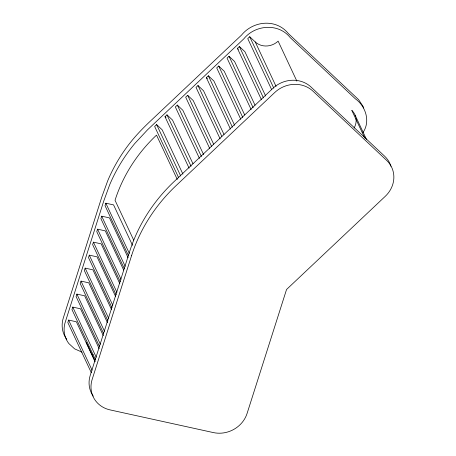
<?xml version="1.0" encoding="UTF-8"?>
<svg xmlns="http://www.w3.org/2000/svg" width="456" height="456" viewBox="0 0 456 456"><rect width="100%" height="100%" fill="white"/><g stroke="black" fill="none" stroke-linecap="round" stroke-linejoin="round"><path stroke-width="0.68" d="M95.03 361.631L76.363 321.776L68.617 320.078L67.83 322.557L91.314 372.689M99.163 348.64L80.495 308.792L72.749 307.087L71.962 309.567L95.446 359.704M103.301 335.656L84.634 295.801L76.887 294.103L76.095 296.582L99.585 346.72M107.434 322.666L88.766 282.817L81.02 281.113L80.233 283.592L103.717 333.729M111.566 309.681L92.899 269.827L85.152 268.128L84.366 270.607L107.85 320.745M115.704 296.691L97.037 256.842L89.29 255.138L88.498 257.617L111.988 307.754M119.837 283.706L101.169 243.852L93.423 242.153L92.636 244.633L116.12 294.77M123.673 270.077L105.302 230.867L97.555 229.168L96.769 231.648L120.253 281.779M128.107 257.731L109.44 217.877L101.694 216.178L100.901 218.658L124.391 268.795M132.542 245.385L113.572 204.892L105.826 203.194L105.04 205.673L128.524 255.805M362.936 132.582C370.637 121.587 365.815 106.208 355.332 98.804L290.272 37.66C278.605 22.834 255.189 24.641 243.795 38.863L147.562 129.783L134.833 143.44A165.893 151.078 -25.1 0 0 123.211 159.264A164.986 150.252 -25.1 0 0 109.708 184.72L103.734 201.09L64.917 323.218A27.497 25.046 -25.1 0 0 68.822 343.528L74.607 348.857L82.051 352.152M182.93 174.146L162.154 129.795L156.63 124.602L154.652 126.466L178.741 177.886M189.086 168.127L164.998 116.702L166.97 114.838L172.499 120.031L192.974 163.738M203.615 154.618L182.839 110.266L177.316 105.079L175.338 106.943L199.426 158.363M213.659 144.216L193.184 100.508L187.655 95.315L185.683 97.179L209.771 148.599M223.999 134.452L203.524 90.744L198.001 85.551L196.029 87.415L220.117 138.835M230.457 129.076L206.368 77.651L208.346 75.793L213.87 80.98L234.646 125.332M244.684 114.929L224.209 71.221L218.686 66.029L216.714 67.893L240.802 119.312M255.029 105.165L234.555 61.457L229.032 56.265L227.054 58.129L251.142 109.548M261.487 99.79L237.399 48.364L239.371 46.501L244.9 51.693L265.671 96.045M276.068 86.389L255.24 41.935L249.717 36.742L247.745 38.606L271.531 89.382M91.73 354.329L93.104 354.631M237.399 48.364L238.402 49.311M206.368 77.651L207.372 78.597M164.998 116.702L166.001 117.648M355.127 115.186L366.567 139.61M364.749 137.997L351.798 110.358A16.456 14.985 -25.1 0 1 355.686 116.861M296.879 81.145L278.137 41.137A16.456 14.985 -25.1 0 1 255.24 41.935M249.717 36.742L273.805 88.162M239.371 46.501L263.46 97.926M229.032 56.265L253.12 107.684M218.686 66.029L242.774 117.448M208.346 75.793L232.435 127.213M198.001 85.551L221.787 136.333M187.655 95.315L211.744 146.735M177.316 105.079L201.404 156.499M166.97 114.838L191.058 166.263M156.63 124.602L180.718 176.022M177.287 179.47L156.511 135.118A153.592 139.872 -25.1 0 0 115.037 200.287L133.705 240.141M105.826 203.194L129.31 253.325M101.694 216.178L125.178 266.315M97.555 229.168L121.045 279.3M93.423 242.153L116.907 292.29M89.29 255.138L112.774 305.275M85.152 268.128L108.642 318.265M81.02 281.113L104.504 331.25M76.887 294.103L100.371 344.24M72.749 307.087L96.239 357.225M86.332 342.536L95.065 361.175M68.617 320.078L92.101 370.209M363.5 108.004L363.232 106.653L358.65 99.71L288.323 33.533C276.171 18.422 253.2 20.691 241.492 35.118L151.82 119.757C142.768 128.21 134.121 137.142 126.808 147.163A165.18 150.429 -25.1 0 0 107.758 180.684L101.813 196.975L63.304 317.963A27.4 24.955 -25.1 0 0 66.787 339.281M93.275 396.161A27.423 24.977 -25.1 0 1 90.237 375.339L129.703 251.37A164.553 149.853 -25.1 0 1 174.135 181.545L272.865 88.361A27.423 24.977 -25.1 0 1 311.026 87.028L384.687 156.254A27.428 24.977 -25.1 0 1 390.94 166.286M356.033 118.6A16.456 14.985 -25.1 0 1 354.124 127.965M131.624 255.474L92.158 379.443A27.423 24.977 -25.1 0 0 110.09 409.904L213.374 432.584A27.428 24.977 -25.1 0 0 247.084 413.455L286.55 289.492L385.28 196.302A27.428 24.977 -25.1 0 0 386.614 160.358L312.947 91.132A27.423 24.977 -25.1 0 0 274.791 92.465L176.056 185.649A164.553 149.853 -25.1 0 0 131.624 255.474"/></g></svg>
